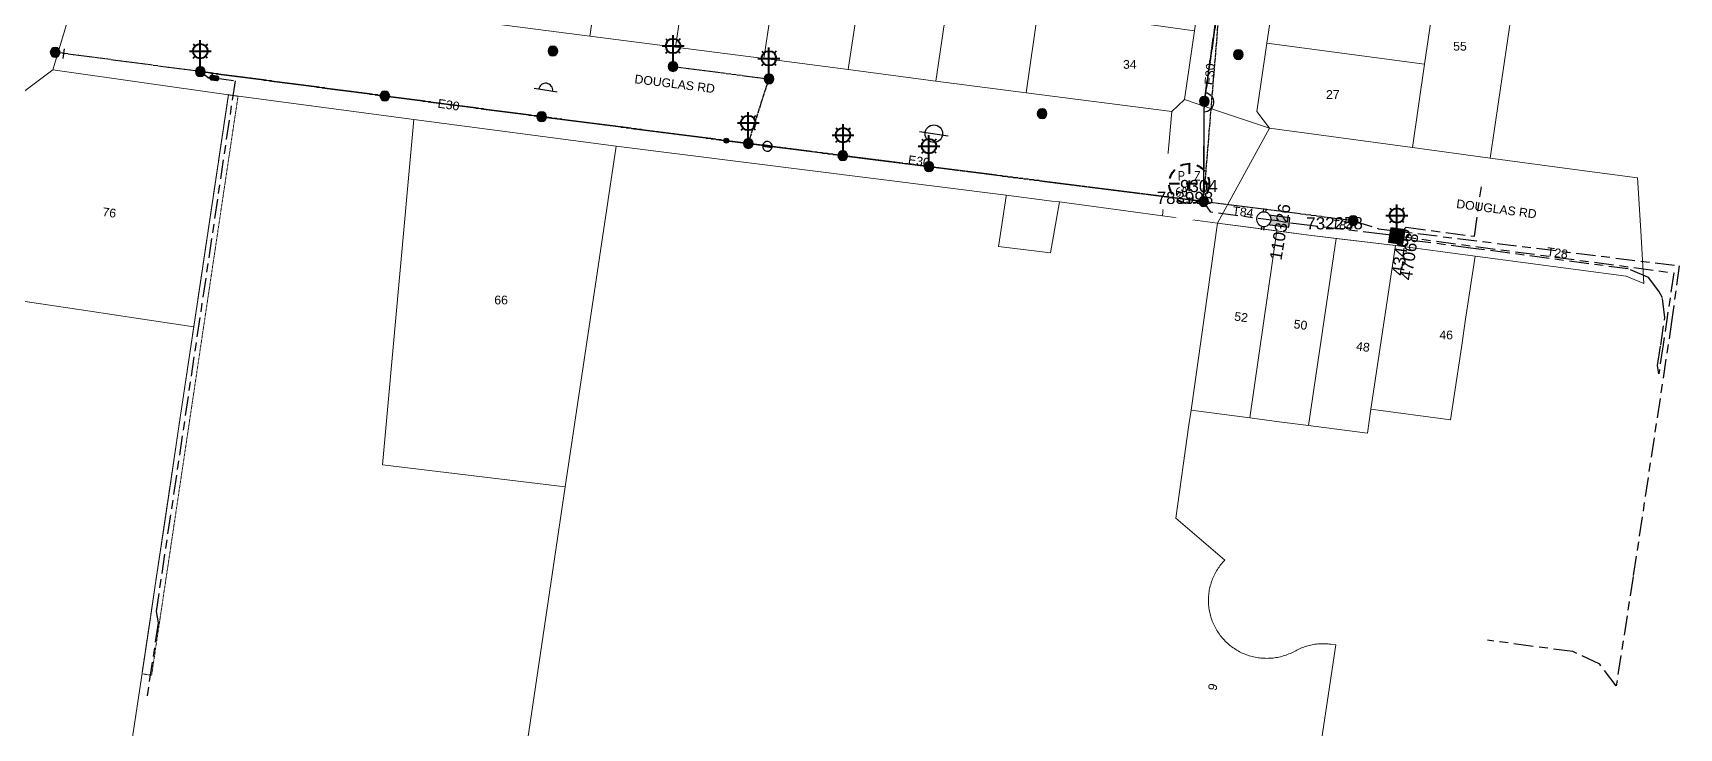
# Model space of a CAD drawing. Header units: metres. Extents: x 303873 to 304398, y 6259694 to 6260349.
# Drawn here: x 304058.6 to 304397.3, y 6259936.7 to 6260079.7 of the extents above; entities that cross this region are included whole.
import ezdxf
from ezdxf.enums import TextEntityAlignment as Align

# ---------------------------------------------------------------- set-up
doc = ezdxf.new("R2010")
doc.units = ezdxf.units.M
for name, pattern in [('Cable Exist OH', [1, 1, 0]), ('Cable Exist UG', [8.2, 4, -1.2, 1.8, -1.2]), ('Dash', [5, 3, -2]), ('HIDDEN', [0.375, 0.25, -0.125]), ('HIDDEN2', [0.1875, 0.125, -0.0625])]:
    doc.linetypes.add(name, pattern=pattern)
doc.layers.get('0').update_dxf_attribs({"color": 6})
for name, color, linetype, lineweight in [('Cadastre Land Parcels_SP_EXT', 9, 'Continuous', 5), ('Cadastre Other Property_SP_EXT', 9, 'HIDDEN', 5), ('Cadastre Roads_SP_EXT', 9, 'Continuous', 5)]:
    doc.layers.add(name, color=color, linetype=linetype, lineweight=lineweight)
for name, color, linetype in [('Equip_HV_EXT', 7, 'Continuous'), ('Equip_LV_EXT', 7, 'Continuous'), ('Equip_SL_EXT', 7, 'Continuous'), ('Equip_SP_HV_EXT', 7, 'Continuous'), ('Equip_SP_LV_EXT', 7, 'Continuous'), ('Equip_SP_SL_EXT', 7, 'Continuous'), ('Mains_HV_EXT', 7, 'Continuous'), ('Mains_LV_EXT', 7, 'Continuous'), ('Mains_SL_EXT', 7, 'Continuous'), ('SupportsOH_SP_TR_HV_LV_SL_EXT', 7, 'Continuous'), ('SupportsUG_SP_LV_EXT', 7, 'Continuous'), ('SupportsUG_SP_LV_SL_EXT', 7, 'Continuous')]:
    doc.layers.add(name, color=color, linetype=linetype)
doc.styles.add('COLUMN_LABEL', font='arial.ttf')
doc.styles.add('HVSW_LABEL', font='arial.ttf')
doc.styles.add('iecARIAL', font='arial.ttf', dxfattribs={"height": 2})
doc.styles.add('IESYMBOL1', font='isocp.shx')
doc.styles.add('POLE_LABEL', font='arial.ttf')
doc.styles.add('SLCP_LABEL', font='arial.ttf', dxfattribs={"height": 3.5})
doc.styles.get("Standard").update_dxf_attribs({"font": 'arial.ttf'})

# ---------------------------------------------------------------- blocks, each defined once
blk = doc.blocks.new('COLUMN_EXT')
blk.add_hatch(color=256).paths.add_polyline_path([(-1.49, 1.48), (-1.49, -1.49), (1.48, -1.49), (1.48, 1.48)])
blk.add_lwpolyline([(-1.49, -1.49), (1.48, -1.49), (1.48, 1.48), (-1.49, 1.48)], close=True)
for tag, height, style, flags, p in [('STRUCTURE_PLANT_NUMBER', 0.2, 'POLE_LABEL', 9, (1.81, 0.03)), ('ASSET_NUM', 2.5, 'COLUMN_LABEL', 8, (2, 2)), ('STREET_CODE', 0.2, 'COLUMN_LABEL', 9, (1.81, -0.2))]:
    blk.add_attdef(tag, text='', height=height, dxfattribs=dict(style=style, flags=flags)).set_placement(p, align=Align.MIDDLE_LEFT)
at = {"flags": 1}
blk.add_attdef('Z', (1.81, -2.35), '', height=0.2, dxfattribs=at)
at = {"flags": 9}
for tag, p in [('COLUMN_TYPE', (1.81, -0.4)), ('OWNED_BY', (1.81, -0.6)), ('STATE', (1.81, -0.8)), ('USAGE', (1.81, -1)), ('STREETNAME', (1.81, -1.6)), ('SUBURB', (1.81, -1.8)), ('LEGEND', (1.81, -1.2)), ('LOCATION', (1.81, -1.4)), ('NOTES', (1.81, -2))]:
    blk.add_attdef(tag, text='', height=0.2, dxfattribs=at).set_placement(p, align=Align.MIDDLE_LEFT)
blk = doc.blocks.new('PILLAR_EXT')
blk.add_hatch(color=256).paths.add_polyline_path([(-2.475, 0.99), (-2.475, -0.99), (2.475, -0.99), (2.475, 0.99)])
blk.add_lwpolyline([(-2.475, -0.99), (2.475, -0.99), (2.475, 0.99), (-2.475, 0.99)], close=True)
at = {"style": 'iecARIAL', "flags": 8}
blk.add_attdef('ASSET_NUM', (1.5, 3.5), '', height=2.5, dxfattribs=at)
for tag, p, flags in [('OWNED_BY', (0, -0.2), 9), ('STATE', (0, -0.4), 9), ('SUPPORT_TYPE', (0, -0.6), 9), ('STREETNAME', (0, -1.8), 9), ('SUBURB', (0, -2), 1), ('USAGE', (0, -0.8), 9), ('LEGEND', (0, -1), 9), ('LOCATION', (0, -1.2), 9), ('NOTES', (0, -1.4), 9), ('PARENT', (0, -1.6), 9)]:
    blk.add_attdef(tag, p, '', height=0.2, dxfattribs=dict(flags=flags))
blk = doc.blocks.new('LV_OH_LINKS_CLOSED_EXT')
for p, q in [((-0.17, 4.97), (-0.17, 3)), ((0.17, 4.97), (0.17, 3))]:
    blk.add_line(p, q)
blk.add_lwpolyline([(0, 2.99, 1), (0, 4.98, 1)], format="xyb", close=True)
at = {"flags": 9}
for tag, p in [('ACTUAL_STATUS', (0, 0)), ('CONSTRUCTED_VOLTAGE', (0, -0.2)), ('OPERATING_VOLTAGE', (0, -0.6)), ('ORIENTATION', (0, -0.8)), ('OWNED_BY', (0, -1)), ('STATE', (0, -1.2)), ('SWITCH_TYPE', (0, -1.4)), ('NO_PHASES', (0, -0.4)), ('USAGE', (0, -1.6)), ('NOTES', (0, -1.8))]:
    blk.add_attdef(tag, text='', height=0.2, dxfattribs=at).set_placement(p, align=Align.MIDDLE_LEFT)
at = {"flags": 1}
blk.add_attdef('Z', (0, 0), '', height=0.2, dxfattribs=at)
blk = doc.blocks.new('SL_LANTERN_EXT')
at = {"lineweight": 40}
for p, q in [((-2.25, 4.22), (2.25, 4.22)), ((-1.46, 5.68), (-1.06, 5.28)), ((0, 1.97), (0, 6.47)), ((1.46, 5.68), (1.06, 5.28)), ((-1.46, 2.76), (-1.06, 3.16)), ((0, 0), (0, 2.72)), ((1.46, 2.76), (1.06, 3.16))]:
    blk.add_line(p, q, dxfattribs=at)
blk.add_circle((0, 4.22), 1.5, dxfattribs=at)
at = {"style": 'iecARIAL', "flags": 8}
blk.add_attdef('ASSET_NUM', (1.5, 1.5), '', height=2.5, dxfattribs=at)
for tag, p, height, flags in [('OPERATING_VOLTAGE', (0.98, -1.65), 0.2, 9), ('ORIENTATION', (0.98, -1.85), 0.2, 9), ('OWNED_BY', (0.98, -2.05), 0.2, 9), ('STATE', (0.98, -2.25), 0.2, 9), ('CONSTRUCTED_VOLTAGE', (0.98, -0.65), 0.2, 9), ('CONTROL_TYPE', (0.98, -0.85), 0.2, 9), ('LANTERN_PURPOSE', (0.98, -1.05), 0.2, 9), ('LANTERN_TYPE', (0.98, -1.25), 0.2, 9), ('NO_PHASES', (0.98, -1.45), 0.2, 9), ('USAGE', (0.98, -2.45), 0.2, 9), ('CEXIST', (0.98, -2.65), 0.2, 9), ('CNEW', (0.98, -2.85), 0.2, 9), ('CNUMBER', (0.98, -3.05), 0.2, 9), ('CREMOVE', (0.98, -3.25), 0.2, 9), ('CREPLACE', (0.98, -3.45), 0.2, 9), ('LNUMBER', (2.18, -3.25), 2.5, 8), ('LKINGHEIGHT', (0.98, -3.65), 0.2, 9), ('LBRACKET', (0.98, -3.85), 0.2, 9), ('LBRACKETVOCAB', (0.98, -4.05), 0.2, 9), ('LCATEGORY', (0.98, -4.25), 0.2, 9), ('LCHARGE1', (0.98, -4.45), 0.2, 9), ('LCHARGE1PERCENT', (0.98, -4.65), 0.2, 9), ('LCHARGE2', (0.98, -4.85), 0.2, 9), ('LCHARGE2PERCENT', (0.98, -5.05), 0.2, 9), ('LCHARGE3', (0.98, -5.25), 0.2, 9), ('LCHARGE3PERCENT', (0.98, -5.45), 0.2, 9), ('LEXIST', (0.98, -5.65), 0.2, 9), ('LLAMP', (0.98, -5.85), 0.2, 9), ('LLAMPVOCAB', (0.98, -6.05), 0.2, 9), ('LMAST', (0.98, -6.25), 0.2, 9), ('LMASTVOCAB', (0.98, -6.45), 0.2, 9), ('LNEW', (0.98, -6.65), 0.2, 9), ('LANTNUMBER', (0.98, -6.85), 0.2, 9), ('STREETNAME', (0.98, -9.25), 0.2, 9), ('SUBURB', (0.98, -9.45), 0.2, 1), ('LOUTREACH', (0.98, -7.25), 0.2, 9), ('LOUTREACHVOCAB', (0.98, -7.45), 0.2, 9), ('LRATECODE', (0.98, -7.65), 0.2, 9), ('LREMOVE', (0.98, -7.85), 0.2, 9), ('LREPLACE', (0.98, -8.05), 0.2, 9), ('LTYPE', (0.98, -8.25), 0.2, 9), ('LTYPEVOCAB', (0.98, -8.45), 0.2, 9), ('LEGEND', (0.98, -8.65), 0.2, 9), ('LOCATION', (0.98, -8.85), 0.2, 9), ('NOTES', (0.98, -9.05), 0.2, 9)]:
    blk.add_attdef(tag, p, '', height=height, dxfattribs=dict(flags=flags))
blk = doc.blocks.new('POLE_EXT')
blk.add_hatch(color=256).paths.add_polyline_path([(-1, 0, 1), (1, 0, 1)])
blk.add_lwpolyline([(-1, 0, 1), (1, 0, 1)], format="xyb", close=True)
for tag, height, flags, p in [('pNumber', 2.5, 8, (-17.84, 2.07)), ('OWNED_BY', 0.2, 9, (1.35, -0.4)), ('SPECIAL_USE', 0.2, 9, (1.35, -0.8)), ('STATE', 0.2, 9, (1.35, -1)), ('cLV', 0.2, 9, (1.35, -1.4)), ('hDepth', 0.2, 9, (1.35, -1.6)), ('hDia', 0.2, 9, (1.35, -1.8)), ('cHV', 0.2, 9, (1.35, -2)), ('cLinedev', 0.2, 9, (1.35, -3.4)), ('PARENT', 0.2, 9, (1.35, -0.6)), ('USAGE', 0.2, 9, (1.35, -1.2)), ('LBRACKET', 0.2, 9, (1.35, -2.2)), ('LExisting', 0.2, 9, (1.35, -2.4)), ('LANTNUMBER', 0.2, 9, (1.35, -2.6)), ('LOther', 0.2, 9, (1.35, -2.8)), ('LRemove', 0.2, 9, (1.35, -3)), ('LEGEND', 0.2, 9, (1.35, -3.2)), ('pExisting', 0.2, 9, (1.35, -3.8)), ('pFooting', 0.2, 9, (1.35, -4.4)), ('pNew', 0.2, 9, (1.35, -4.6)), ('pRelocate', 0.2, 9, (1.35, -5)), ('pRemove', 0.2, 9, (1.35, -5.2)), ('pReplace', 0.2, 9, (1.35, -5.4)), ('pStay', 0.2, 9, (1.35, -5.6)), ('pType', 0.2, 9, (1.35, -5.8)), ('cspan', 0.2, 9, (1.35, -6)), ('STREETNAME', 0.2, 9, (1.35, -6.2)), ('SUBURB', 0.2, 9, (1.35, -6.4)), ('LOCATION', 0.2, 9, (1.35, -3.6)), ('PFNUMBER', 0.2, 9, (1.35, -4)), ('NEWPFNUMBER', 0.2, 9, (1.35, -4.2)), ('NOTES', 0.2, 9, (1.35, -6.6)), ('MAINTAINED_BY', 0.2, 9, (1.36, -6.81)), ('OPERATED_BY', 0.2, 9, (1.36, -7.01))]:
    blk.add_attdef(tag, text='', height=height, dxfattribs=dict(flags=flags)).set_placement(p, align=Align.MIDDLE_LEFT)
at = {"style": 'POLE_LABEL'}
for tag, height, flags, p in [('STRUCTURE_PLANT_NUMBER', 0.2, 9, (1.35, 0.03)), ('ASSET_NUM', 2.5, 8, (2, 2)), ('STREET_CODE', 0.2, 9, (1.35, -0.2))]:
    blk.add_attdef(tag, text='', height=height, dxfattribs=dict(at, flags=flags)).set_placement(p, align=Align.MIDDLE_LEFT)
at = {"flags": 1}
blk.add_attdef('Z', (1.35, -7.33), '', height=0.2, dxfattribs=at)
blk = doc.blocks.new('HV_STJ_EXT')
h = blk.add_hatch(color=256)
edge = h.paths.add_edge_path()
edge.add_ellipse((-0.59, 0.13), major_axis=(0.226, 0.226), ratio=1, start_angle=45, end_angle=135)
edge.add_line((-0.91, 0.13), (-0.91, -0.13))
edge.add_ellipse((-0.59, -0.13), major_axis=(0.226, 0.226), ratio=1, start_angle=135, end_angle=225)
edge.add_line((-0.59, -0.45), (0.59, -0.45))
edge.add_ellipse((0.59, -0.13), major_axis=(-0.226, 0.226), ratio=1, start_angle=135, end_angle=225)
edge.add_line((0.91, -0.13), (0.91, 0.13))
edge.add_ellipse((0.59, 0.13), major_axis=(-0.226, 0.226), ratio=1, start_angle=225, end_angle=315)
edge.add_line((0.59, 0.45), (-0.59, 0.45))
blk.add_lwpolyline([(-0.91, 0.13), (-0.91, -0.13, 0.414214), (-0.59, -0.45), (0.59, -0.45, 0.414214), (0.91, -0.13), (0.91, 0.13, 0.414214), (0.59, 0.45), (-0.59, 0.45, 0.414214)], format="xyb", close=True)
for tag, flags, p in [('ORIENTATION', 9, (1.5, 0)), ('Z', 1, (1.5, -0.8)), ('USAGE', 9, (1.5, -0.2)), ('LEGEND', 9, (1.5, -0.4)), ('NOTES', 9, (1.5, -0.6))]:
    blk.add_attdef(tag, text='', height=0.2, dxfattribs=dict(flags=flags)).set_placement(p, align=Align.MIDDLE_LEFT)
blk = doc.blocks.new('LV_UG_LINKS_OPEN_EXT')
for p, q in [((-0.25, 1.47), (-0.25, 2.22)), ((0.25, 1.47), (0.25, 2.22)), ((-0.25, -1.47), (-0.25, -2.22)), ((0.25, -1.47), (0.25, -2.22))]:
    blk.add_line(p, q)
at = {"flags": 9}
for tag, p in [('ACTUAL_STATUS', (0, 0)), ('CONSTRUCTED_VOLTAGE', (0, -0.2)), ('OPERATING_VOLTAGE', (0, -0.6)), ('ORIENTATION', (0, -0.8)), ('STATE', (0, -1)), ('SWITCH_TYPE', (0, -1.2)), ('NO_PHASES', (0, -0.4)), ('USAGE', (0, -1.4)), ('NOTES', (0, -1.6))]:
    blk.add_attdef(tag, text='', height=0.2, dxfattribs=at).set_placement(p, align=Align.MIDDLE_LEFT)
at = {"flags": 1}
blk.add_attdef('Z', (0, 0), '', height=0.2, dxfattribs=at)
blk.add_wipeout([(-0.25, 1.47), (-0.43, 1.43), (-0.61, 1.36), (-0.77, 1.28), (-0.93, 1.17), (-1.07, 1.05), (-1.19, 0.9), (-1.29, 0.75), (-1.38, 0.58), (-1.44, 0.4), (-1.48, 0.22), (-1.49, 0.03), (-1.49, -0.16), (-1.45, -0.34), (-1.4, -0.52), (-1.32, -0.69), (-1.23, -0.85), (-1.11, -1), (-0.98, -1.13), (-0.83, -1.24), (-0.66, -1.34), (-0.49, -1.41), (-0.31, -1.46), (-0.13, -1.49), (0.06, -1.49), (0.25, -1.47), (0.43, -1.43), (0.61, -1.36), (0.77, -1.28), (0.93, -1.17), (1.07, -1.05), (1.19, -0.9), (1.29, -0.75), (1.38, -0.58), (1.44, -0.4), (1.48, -0.22), (1.49, -0.03), (1.49, 0.16), (1.45, 0.34), (1.4, 0.52), (1.32, 0.69), (1.23, 0.85), (1.11, 1), (0.98, 1.13), (0.83, 1.24), (0.66, 1.34), (0.49, 1.41), (0.31, 1.46), (0.13, 1.49), (-0.06, 1.49)])
blk.add_lwpolyline([(0, -1.49, 1), (0, 1.49, 1)], format="xyb", close=True)
blk = doc.blocks.new('HV_USL_CLOSED_EXT')
blk.add_line((2.4, 5.5), (-2.4, 5.5))
blk.add_lwpolyline([(1.44, 5.5, 0.414214), (0, 6.94, 0.414214), (-1.44, 5.5)], format="xyb")
for tag, height, flags, p in [('STREET_CODE', 0.2, 9, (1.5, 0)), ('ASSET_NUM', 2.5, 8, (2, 2)), ('ACTUAL_STATUS', 0.2, 9, (1.5, -0.2)), ('CONSTRUCTED_VOLTAGE', 0.2, 9, (1.5, -0.4)), ('OPERATING_VOLTAGE', 0.2, 9, (1.5, -0.8)), ('ORIENTATION', 0.2, 9, (1.5, -1)), ('OWNED_BY', 0.2, 9, (1.5, -1.2)), ('OPERATED_BY', 0.2, 9, (1.5, -1.4)), ('STATE', 0.2, 9, (1.5, -1.8)), ('SWITCH_TYPE', 0.2, 9, (1.5, -2)), ('STREETNAME', 0.2, 9, (1.5, -2.8)), ('SUBURB', 0.2, 9, (1.5, -3)), ('NO_PHASES', 0.2, 9, (1.5, -0.6)), ('MAINTAINED_BY', 0.2, 9, (1.5, -1.6)), ('USAGE', 0.2, 9, (1.5, -2.2)), ('LEGEND', 0.2, 9, (1.5, -2.4)), ('LOCATION', 0.2, 9, (1.5, -2.6)), ('NOTES', 0.2, 9, (1.5, -3.2)), ('LABEL_ALIGNMENT', 0.2, 9, (1.5, -3.4)), ('Z', 0.2, 1, (1.5, -3.6))]:
    blk.add_attdef(tag, text='', height=height, dxfattribs=dict(flags=flags)).set_placement(p, align=Align.MIDDLE_LEFT)
blk = doc.blocks.new('HV_ABS_CLOSED_EXT')
blk.add_line((-3, 6.87), (3, 6.87))
blk.add_circle((0, 6.87), 1.8)
at = {"style": 'HVSW_LABEL'}
for tag, height, flags, p in [('ASSET_NUM', 3.5, 8, (2, 2)), ('STREET_CODE', 0.2, 9, (0, -0.2))]:
    blk.add_attdef(tag, text='', height=height, dxfattribs=dict(at, flags=flags)).set_placement(p, align=Align.MIDDLE_LEFT)
at = {"flags": 1}
blk.add_attdef('Z', (0, 0), '', height=0.2, dxfattribs=at)
at = {"flags": 9}
for tag, p in [('ACTUAL_STATUS', (0, -0.4)), ('CONSTRUCTED_VOLTAGE', (0, -0.6)), ('OPERATING_VOLTAGE', (0, -1)), ('ORIENTATION', (0, -1.2)), ('OWNED_BY', (0, -1.4)), ('STATE', (0, -1.6)), ('SWITCH_TYPE', (0, -1.8)), ('STREETNAME', (0, -2.6)), ('SUBURB', (0, -2.8)), ('NO_PHASES', (0, -0.8)), ('USAGE', (0, -2)), ('LEGEND', (0, -2.2)), ('LOCATION', (0, -2.4)), ('NOTES', (0, -3))]:
    blk.add_attdef(tag, text='', height=0.2, dxfattribs=at).set_placement(p, align=Align.MIDDLE_LEFT)
blk = doc.blocks.new('End Shackle_EXT')
blk.add_wipeout([(0, 0.25), (1.81, 0.25), (1.82, -0.25), (0, -0.25)])
blk.add_line((1.81, -1), (1.81, 1))
at = {"flags": 1}
blk.add_attdef('Z', (0, 0), '', height=0.2, dxfattribs=at)
at = {"flags": 9}
for tag, p in [('CONNECTOR_TYPE', (0, 0)), ('CONSTRUCTED_VOLTAGE', (0, -0.2)), ('OPERATING_VOLTAGE', (0, -0.6)), ('ORIENTATION', (0, -0.8)), ('OWNED_BY', (0, -1)), ('STATE', (0, -1.2)), ('NO_PHASES', (0, -0.4)), ('USAGE', (0, -1.4)), ('NOTES', (0, -1.6))]:
    blk.add_attdef(tag, text='', height=0.2, dxfattribs=at).set_placement(p, align=Align.MIDDLE_LEFT)
blk = doc.blocks.new('SLCP_ZELL_EXT')
blk.add_wipeout([(-0.24, 7.5), (-0.71, 7.47), (-1.17, 7.41), (-1.64, 7.32), (-2.09, 7.21), (-2.54, 7.06), (-2.98, 6.89), (-3.41, 6.69), (-3.82, 6.46), (-4.22, 6.21), (-4.6, 5.93), (-4.96, 5.63), (-5.31, 5.31), (-5.63, 4.96), (-5.93, 4.6), (-6.21, 4.22), (-6.46, 3.82), (-6.69, 3.41), (-6.89, 2.98), (-7.06, 2.54), (-7.21, 2.09), (-7.32, 1.64), (-7.41, 1.17), (-7.47, 0.71), (-7.5, 0.24), (-7.5, -0.24), (-7.47, -0.71), (-7.41, -1.17), (-7.32, -1.64), (-7.21, -2.09), (-7.06, -2.54), (-6.89, -2.98), (-6.69, -3.41), (-6.46, -3.82), (-6.21, -4.22), (-5.93, -4.6), (-5.63, -4.96), (-5.31, -5.31), (-4.96, -5.63), (-4.6, -5.93), (-4.22, -6.21), (-3.82, -6.46), (-3.41, -6.69), (-2.98, -6.89), (-2.54, -7.06), (-2.09, -7.21), (-1.64, -7.32), (-1.17, -7.41), (-0.71, -7.47), (-0.24, -7.5), (0.24, -7.5), (0.71, -7.47), (1.17, -7.41), (1.64, -7.32), (2.09, -7.21), (2.54, -7.06), (2.98, -6.89), (3.41, -6.69), (3.82, -6.46), (4.22, -6.21), (4.6, -5.93), (4.96, -5.63), (5.31, -5.31), (5.63, -4.96), (5.93, -4.6), (6.21, -4.22), (6.46, -3.82), (6.69, -3.41), (6.89, -2.98), (7.06, -2.54), (7.21, -2.09), (7.32, -1.64), (7.41, -1.17), (7.47, -0.71), (7.5, -0.24), (7.5, 0.24), (7.47, 0.71), (7.41, 1.17), (7.32, 1.64), (7.21, 2.09), (7.06, 2.54), (6.89, 2.98), (6.69, 3.41), (6.46, 3.82), (6.21, 4.22), (5.93, 4.6), (5.63, 4.96), (5.31, 5.31), (4.96, 5.63), (4.6, 5.93), (4.22, 6.21), (3.82, 6.46), (3.41, 6.69), (2.98, 6.89), (2.54, 7.06), (2.09, 7.21), (1.64, 7.32), (1.17, 7.41), (0.71, 7.47), (0.24, 7.5)])
at = {"linetype": 'Dash', "lineweight": 40, "ltscale": 0.7}
for p, q in [((0, 4.11), (0, -4.11)), ((-4.11, 0), (4.11, 0))]:
    blk.add_line(p, q, dxfattribs=at)
blk.add_circle((0, 0), 4.11, dxfattribs=at)
at = {"lineweight": 40, "style": 'IESYMBOL1'}
for s, p in [('P', (-1.6, 0)), ('Z', (1.7, 0)), ('60', (-1.61, -3.31))]:
    blk.add_text(s, height=2, dxfattribs=at).set_placement(p, align=Align.BOTTOM_CENTER)
at = {"flags": 1}
blk.add_attdef('Z', (0, 0), '', height=0.2, dxfattribs=at)
at = {"style": 'SLCP_LABEL'}
for tag, height, flags, p in [('ASSET_NUM', 2.5, 8, (2, 2)), ('STREET_CODE', 0.2, 9, (0, -0.2))]:
    blk.add_attdef(tag, text='', height=height, dxfattribs=dict(at, flags=flags)).set_placement(p, align=Align.MIDDLE_LEFT)
at = {"flags": 9}
for tag, p in [('CONSTRUCTED_VOLTAGE', (0, -0.4)), ('CONTROL_TYPE', (0, -0.6)), ('OPERATING_VOLTAGE', (0, -1)), ('ORIENTATION', (0, -1.2)), ('OWNED_BY', (0, -1.4)), ('STATE', (0, -2)), ('NO_PHASES', (0, -0.8)), ('USAGE', (0, -1.6)), ('LOCATION', (0, -1.8)), ('NOTES', (0, -2.2))]:
    blk.add_attdef(tag, text='', height=0.2, dxfattribs=at).set_placement(p, align=Align.MIDDLE_LEFT)
blk = doc.blocks.new('CONNECTOR_NODE_EXT')
h = blk.add_hatch(color=256)
edge = h.paths.add_edge_path()
edge.add_arc((0, 0), 0.5, 0, 360)
blk.add_circle((0, 0), 0.5)
at = {"flags": 1}
blk.add_attdef('Z', (0, 0), '', height=0.2, dxfattribs=at)
at = {"flags": 9}
for tag, p in [('CONNECTOR_TYPE', (0, 0)), ('CONSTRUCTED_VOLTAGE', (0, -0.2)), ('OPERATING_VOLTAGE', (0, -0.6)), ('ORIENTATION', (0, -0.8)), ('SUBTYPE', (0, -1)), ('NO_PHASES', (0, -0.4)), ('USAGE', (0, -1.2)), ('NOTES', (0, -1.4))]:
    blk.add_attdef(tag, text='', height=0.2, dxfattribs=at).set_placement(p, align=Align.MIDDLE_LEFT)

msp = doc.modelspace()

# ---------------------------------------------------------------- linework, layer by layer
at = {"layer": 'Cadastre Land Parcels_SP_EXT', "linetype": 'Continuous'}
for points in [[(304172.34, 6260113.79), (304160.51, 6260115.34), (304155.65, 6260081.27), (304173.19, 6260079.02), (304178.34, 6260113), (304172.34, 6260113.79)], [(304190.84, 6260076.75), (304195.8, 6260110.73), (304188.99, 6260111.6), (304178.34, 6260113), (304173.19, 6260079.02), (304190.84, 6260076.75)], [(304208.99, 6260074.41), (304214.15, 6260108.4), (304205.42, 6260109.49), (304195.8, 6260110.73), (304190.84, 6260076.75), (304208.99, 6260074.41)], [(304226.33, 6260072.16), (304231.52, 6260106.04), (304221.79, 6260107.35), (304214.15, 6260108.4), (304208.99, 6260074.41), (304226.33, 6260072.16)], [(304237.4, 6260105.22), (304231.52, 6260106.04), (304226.33, 6260072.16), (304244.39, 6260069.81), (304249.38, 6260103.68), (304237.4, 6260105.22)], [(304262.95, 6260067.37), (304265.44, 6260084.57), (304267.8, 6260101.31), (304254.14, 6260103.06), (304249.38, 6260103.68), (304244.39, 6260069.81), (304262.95, 6260067.37)], [(304347.49, 6260090.42), (304315.12, 6260094.91), (304312.52, 6260077.59), (304344.94, 6260073.27), (304347.49, 6260090.42)], [(304363.8, 6260090.2), (304347.85, 6260092.36), (304347.49, 6260090.42), (304344.94, 6260073.27), (304342.45, 6260056.12), (304358.44, 6260053.96), (304363.8, 6260090.2)], [(304292.92, 6260063.54), (304295.58, 6260065.99), (304297.61, 6260080.14), (304265.44, 6260084.57), (304262.95, 6260067.37), (304292.92, 6260063.54)], [(304344.94, 6260073.27), (304312.52, 6260077.59), (304310.42, 6260063.55), (304313.04, 6260060.09), (304342.45, 6260056.12), (304344.94, 6260073.27)], [(304098.84, 6260066.99), (304062.72, 6260072.11), (304055.88, 6260066.97), (304050.04, 6260025.49), (304069.93, 6260022.52), (304080.76, 6260020.91), (304091.72, 6260019.27), (304098.84, 6260066.99)], [(304178.6, 6260056.39), (304136.96, 6260061.92), (304130.55, 6259990.84), (304168.11, 6259986.33), (304178.6, 6260056.39)], [(304269.85, 6260044.94), (304268.24, 6260045.12), (304258.85, 6260046.31), (304258.83, 6260046.13), (304257.48, 6260037.05), (304257.29, 6260035.75), (304267.98, 6260034.46), (304269.85, 6260044.94)], [(304314.55, 6260038.99), (304302.35, 6260040.59), (304296.94, 6260002.1), (304309.01, 6260000.54), (304314.55, 6260038.99)], [(304326.76, 6260037.44), (304321.11, 6260038.12), (304314.55, 6260038.99), (304309.01, 6260000.54), (304315.05, 6259999.75), (304321.09, 6259998.97), (304326.76, 6260037.44)], [(304333.9, 6260002.32), (304338.98, 6260035.96), (304326.76, 6260037.44), (304321.09, 6259998.97), (304333.17, 6259997.4), (304333.9, 6260002.32)], [(304351.56, 6260008.7), (304352.51, 6260014.98), (304353.39, 6260020.84), (304355.34, 6260033.82), (304338.98, 6260035.96), (304333.9, 6260002.32), (304350.27, 6260000.16), (304351.56, 6260008.7)]]:
    msp.add_lwpolyline(points, close=True, dxfattribs=at)
for points in [[(304127.71, 6259714.16), (304168.11, 6259986.33), (304130.55, 6259990.84), (304136.96, 6260061.92), (304136.96, 6260061.92), (304098.84, 6260066.99), (304091.72, 6260019.27), (304088.73, 6259999.21), (304086.97, 6259987.45), (304085.54, 6259977.81), (304084.06, 6259967.92), (304082.59, 6259958.03), (304081.09, 6259948.01), (304078.79, 6259932.58)], [(304322.22, 6259924.22), (304326.66, 6259953.86), (304325.68, 6259953.99), (304325.39, 6259954.02), (304325.09, 6259954.05), (304324.79, 6259954.07), (304324.49, 6259954.08), (304324.19, 6259954.09), (304323.89, 6259954.08), (304323.59, 6259954.08), (304323.29, 6259954.06), (304322.99, 6259954.03), (304322.69, 6259954), (304322.39, 6259953.96), (304322.1, 6259953.91), (304321.8, 6259953.86), (304321.51, 6259953.8), (304321.22, 6259953.73), (304320.93, 6259953.65), (304320.64, 6259953.57), (304320.35, 6259953.48), (304320.07, 6259953.38), (304319.79, 6259953.28), (304319.51, 6259953.17), (304319.24, 6259953.05), (304318.96, 6259952.92), (304318.69, 6259952.79), (304318.43, 6259952.65), (304318.16, 6259952.5), (304317.88, 6259952.36), (304317.61, 6259952.23), (304317.33, 6259952.1), (304317.04, 6259951.98), (304316.75, 6259951.86), (304316.46, 6259951.76), (304316.17, 6259951.66), (304315.88, 6259951.57), (304315.58, 6259951.48), (304315.28, 6259951.41), (304314.98, 6259951.34), (304314.68, 6259951.28), (304314.37, 6259951.23), (304314.07, 6259951.18), (304313.76, 6259951.14), (304313.45, 6259951.12), (304313.14, 6259951.09), (304312.84, 6259951.08), (304312.53, 6259951.07), (304312.22, 6259951.08), (304311.91, 6259951.09), (304311.6, 6259951.1), (304311.29, 6259951.13), (304310.99, 6259951.16), (304310.68, 6259951.21), (304310.38, 6259951.26), (304310.07, 6259951.31), (304309.77, 6259951.38), (304309.47, 6259951.45), (304309.17, 6259951.53), (304308.88, 6259951.62), (304308.58, 6259951.71), (304308.29, 6259951.82), (304308, 6259951.93), (304307.72, 6259952.05), (304307.44, 6259952.17), (304307.16, 6259952.3), (304306.88, 6259952.44), (304306.61, 6259952.59), (304306.34, 6259952.74), (304306.08, 6259952.9), (304305.82, 6259953.07), (304305.57, 6259953.24), (304305.32, 6259953.42), (304305.07, 6259953.61), (304304.83, 6259953.8), (304304.6, 6259954), (304304.37, 6259954.2), (304304.14, 6259954.41), (304303.92, 6259954.63), (304303.71, 6259954.85), (304303.5, 6259955.08), (304303.3, 6259955.31), (304303.1, 6259955.55), (304302.91, 6259955.79), (304302.73, 6259956.04), (304302.55, 6259956.29), (304302.38, 6259956.55), (304302.22, 6259956.81), (304302.06, 6259957.07), (304301.91, 6259957.34), (304301.77, 6259957.61), (304301.63, 6259957.89), (304301.5, 6259958.17), (304301.38, 6259958.45), (304301.27, 6259958.73), (304301.16, 6259959.02), (304301.06, 6259959.31), (304300.97, 6259959.61), (304300.89, 6259959.9), (304300.81, 6259960.2), (304300.74, 6259960.5), (304300.68, 6259960.8), (304300.63, 6259961.1), (304300.59, 6259961.4), (304300.55, 6259961.71), (304300.52, 6259962.01), (304300.5, 6259962.32), (304300.49, 6259962.63), (304300.48, 6259962.94), (304300.48, 6259963.24), (304300.49, 6259963.55), (304300.51, 6259963.86), (304300.54, 6259964.16), (304300.57, 6259964.47), (304300.61, 6259964.77), (304300.66, 6259965.08), (304300.72, 6259965.38), (304300.79, 6259965.68), (304300.86, 6259965.98), (304300.94, 6259966.27), (304301.03, 6259966.57), (304301.13, 6259966.86), (304301.23, 6259967.15), (304301.34, 6259967.43), (304301.46, 6259967.72), (304301.59, 6259968), (304301.72, 6259968.28), (304301.86, 6259968.55), (304302.01, 6259968.82), (304302.16, 6259969.09), (304302.32, 6259969.35), (304302.49, 6259969.61), (304302.67, 6259969.86), (304302.85, 6259970.11), (304303.03, 6259970.36), (304303.23, 6259970.6), (304303.43, 6259970.83), (304303.64, 6259971.07), (304303.85, 6259971.29), (304293.74, 6259979.92), (304296.47, 6259999.13), (304296.94, 6260002.1), (304302.35, 6260040.59), (304291.05, 6260042.1), (304269.85, 6260044.94), (304267.98, 6260034.46), (304257.29, 6260035.75), (304257.29, 6260035.75), (304257.48, 6260037.05), (304258.83, 6260046.13), (304258.85, 6260046.31), (304178.6, 6260056.39), (304168.11, 6259986.33), (304127.71, 6259714.16)]]:
    msp.add_lwpolyline(points, dxfattribs=at)
at = {"layer": 'Cadastre Other Property_SP_EXT', "linetype": 'HIDDEN2'}
msp.add_lwpolyline([(304098.83, 6260066.96), (304081.05, 6259947.89), (304083.04, 6259947.63), (304100.82, 6260066.69), (304098.83, 6260066.96)], close=True, dxfattribs=at)
at = {"layer": 'Cadastre Roads_SP_EXT', "linetype": 'Continuous'}
for points in [[(304317.69, 6260112.01), (304320.24, 6260129.06), (304313.64, 6260128.11), (304304.4, 6260126.78), (304302.54, 6260113.83), (304300.08, 6260097.18), (304297.61, 6260080.14), (304295.58, 6260065.99), (304302.97, 6260063.5), (304313.04, 6260060.09), (304310.42, 6260063.55), (304312.52, 6260077.59), (304315.12, 6260094.91), (304317.69, 6260112.01)], [(304291.99, 6260052.79), (304292.92, 6260063.54), (304262.95, 6260067.37), (304244.39, 6260069.81), (304226.33, 6260072.16), (304208.99, 6260074.41), (304190.84, 6260076.75), (304173.19, 6260079.02), (304155.65, 6260081.27), (304137.88, 6260083.55), (304119.95, 6260085.88), (304102.89, 6260088.07), (304085.55, 6260090.33), (304068.9, 6260092.5), (304065.75, 6260082.1), (304062.72, 6260072.11), (304098.84, 6260066.99), (304136.96, 6260061.92), (304178.6, 6260056.39), (304258.85, 6260046.31), (304268.24, 6260045.12), (304269.85, 6260044.94), (304291.05, 6260042.1), (304291.99, 6260052.79)], [(304342.45, 6260056.12), (304313.04, 6260060.09), (304307.97, 6260050.84), (304302.35, 6260040.59), (304321.11, 6260038.12), (304338.98, 6260035.96), (304355.34, 6260033.82), (304386.45, 6260029.7), (304390.07, 6260028.19), (304389.41, 6260039.03), (304388.74, 6260049.87), (304373.73, 6260051.9), (304358.44, 6260053.96), (304342.45, 6260056.12)]]:
    msp.add_lwpolyline(points, close=True, dxfattribs=at)
at = {"layer": 'Mains_HV_EXT', "linetype": 'Cable Exist UG'}
for points in [[(304095.93, 6260070.44), (304100.2, 6260069.84), (304083.97, 6259960.71), (304084.38, 6259958.37), (304082.1, 6259943.28)], [(304093.06, 6260071.74), (304094.61, 6260070.62), (304095.93, 6260070.44)], [(304330.25, 6260041.07), (304335.44, 6260039.44), (304397.31, 6260031.79), (304395.84, 6260020.73), (304387.85, 6259967.89), (304384.38, 6259945.4), (304380.97, 6259949.89), (304375.43, 6259952.45), (304357.91, 6259954.81)]]:
    msp.add_lwpolyline(points, dxfattribs=at)
at = {"layer": 'Mains_HV_EXT', "linetype": 'Cable Exist OH'}
for points in [[(304093.06, 6260071.74), (304163.29, 6260062.47)], [(304163.29, 6260062.47), (304205.8, 6260056.96)], [(304205.8, 6260056.96), (304240.66, 6260052.49)]]:
    msp.add_lwpolyline(points, dxfattribs=at)
at = {"layer": 'Mains_HV_EXT', "linetype": 'Continuous'}
msp.add_lwpolyline([(304095.43, 6260071.43, -0.762589), (304094.58, 6260070.46)], format="xyb", dxfattribs=at)
at = {"layer": 'Mains_LV_EXT', "linetype": 'Cable Exist OH'}
for points in [[(304304.09, 6260096.71), (304299.64, 6260065.64)], [(304163.29, 6260062.47), (304093.06, 6260071.74)], [(304201.29, 6260057.54), (304163.29, 6260062.47)], [(304205.8, 6260056.96), (304201.29, 6260057.54)], [(304242.98, 6260052.19), (304205.8, 6260056.96)]]:
    msp.add_lwpolyline(points, dxfattribs=at)
at = {"layer": 'Mains_LV_EXT', "linetype": 'Continuous'}
for points in [[(304299.83, 6260067.46, -0.907396), (304299.53, 6260063.39)], [(304300.64, 6260043.34, -0.669268), (304297.59, 6260045.26)]]:
    msp.add_lwpolyline(points, format="xyb", dxfattribs=at)
at = {"layer": 'Mains_LV_EXT', "linetype": 'Cable Exist UG'}
for points in [[(304339.24, 6260037.95), (304341.18, 6260039.74), (304341.18, 6260039.74), (304355.21, 6260037.87), (304356.63, 6260048.04)], [(304339.24, 6260037.95), (304396.21, 6260030.35), (304394.03, 6260015.6), (304393.14, 6260009.6)]]:
    msp.add_lwpolyline(points, dxfattribs=at)
at = {"layer": 'Mains_SL_EXT', "linetype": 'Cable Exist OH'}
for points in [[(304190.33, 6260072.79), (304210.05, 6260070.25)], [(304205.8, 6260056.96), (304210.05, 6260070.25)], [(304225.37, 6260054.45), (304205.8, 6260056.96)], [(304242.98, 6260052.19), (304225.37, 6260054.45)]]:
    msp.add_lwpolyline(points, dxfattribs=at)
at = {"layer": 'Mains_SL_EXT', "linetype": 'Cable Exist UG'}
msp.add_lwpolyline([(304393.14, 6260009.6), (304392.9, 6260011.33), (304392.9, 6260011.33), (304393.53, 6260015.48), (304394.39, 6260021.14), (304393.91, 6260025.24), (304393.17, 6260026.56), (304393.17, 6260026.56), (304391.02, 6260029.42), (304386.84, 6260031.16), (304355.53, 6260035.31), (304354.39, 6260035.46), (304354.39, 6260035.46), (304340.53, 6260037.27), (304339.24, 6260037.95)], dxfattribs=at)

# ---------------------------------------------------------------- block references
at = {"layer": 'Equip_HV_EXT', "rotation": 352.2607555360813}
msp.add_blockref('HV_STJ_EXT', (304095.93, 6260070.44), dxfattribs=at)
at = {"layer": 'Equip_LV_EXT'}
msp.add_blockref('CONNECTOR_NODE_EXT', (304201.29, 6260057.54), dxfattribs=at)
at = {"layer": 'Equip_SP_HV_EXT'}
for name, p, rotation in [('HV_USL_CLOSED_EXT', (304163.29, 6260062.47), 351.3505199898871), ('HV_ABS_CLOSED_EXT', (304242.98, 6260052.19), 351.5956183417455)]:
    msp.add_blockref(name, p, dxfattribs=dict(at, rotation=rotation))
at = {"layer": 'Equip_SP_LV_EXT', "rotation": 261.5593936949507}
msp.add_blockref('LV_OH_LINKS_CLOSED_EXT', (304205.8, 6260056.96), dxfattribs=at)
at = {"layer": 'Equip_SP_SL_EXT'}
for p in [(304190.33, 6260072.79), (304093.06, 6260071.73), (304210.05, 6260070.25), (304210.05, 6260070.25), (304205.8, 6260056.96), (304225.29, 6260054.46), (304225.29, 6260054.46), (304242.98, 6260052.19)]:
    msp.add_blockref('SL_LANTERN_EXT', p, dxfattribs=at)
ref = msp.add_blockref('SL_LANTERN_EXT', (304299.47, 6260045.02), dxfattribs=at)
ref.add_attrib('ASSET_NUM', '43220', dxfattribs={"layer": '0', "height": 2.5, "rotation": 0.028, "style": 'iecARIAL'}).set_placement((304300.97, 6260046.52), align=Align.MIDDLE_RIGHT)
ref = msp.add_blockref('SL_LANTERN_EXT', (304339.24, 6260037.95), dxfattribs=at)
ref.add_attrib('ASSET_NUM', '43465', dxfattribs={"layer": '0', "height": 2.5, "rotation": 81.7808, "style": 'iecARIAL'}).set_placement((304340.74, 6260039.45), align=Align.MIDDLE_RIGHT)
at = {"layer": 'SupportsOH_SP_TR_HV_LV_SL_EXT'}
for p in [(304165.6, 6260075.96), (304306.61, 6260075.25), (304093.06, 6260071.74), (304190.33, 6260072.79), (304210.05, 6260070.25), (304131.02, 6260066.74), (304299.64, 6260065.64), (304163.29, 6260062.47), (304266.26, 6260063.1), (304205.8, 6260056.96), (304225.25, 6260054.46), (304242.98, 6260052.19)]:
    msp.add_blockref('POLE_EXT', p, dxfattribs=at)
ref = msp.add_blockref('POLE_EXT', (304330.25, 6260041.07), dxfattribs=at)
ref.add_attrib('ASSET_NUM', '732258', dxfattribs={"layer": '0', "height": 2.5, "rotation": 0.1848, "style": 'POLE_LABEL'}).set_placement((304332.25, 6260041.82), align=Align.TOP_RIGHT)
at = {"layer": 'SupportsUG_SP_LV_EXT'}
ref = msp.add_blockref('PILLAR_EXT', (304314.67, 6260041.02), dxfattribs=dict(at, rotation=173.0583685954001))
ref.add_attrib('ASSET_NUM', '110326', dxfattribs={"layer": '0', "height": 2.5, "rotation": 80.5357, "style": 'iecARIAL'}).set_placement((304316.17, 6260044.52), align=Align.MIDDLE_RIGHT)
at = {"layer": 'SupportsUG_SP_LV_SL_EXT'}
ref = msp.add_blockref('COLUMN_EXT', (304339.24, 6260037.95), dxfattribs=dict(at, rotation=351.4365546048383))
ref.add_attrib('ASSET_NUM', '47068', dxfattribs={"layer": '0', "height": 2.5, "rotation": 81.4728, "style": 'COLUMN_LABEL'}).set_placement((304341.24, 6260038.7), align=Align.TOP_RIGHT)

# ---------------------------------------------------------------- texts
at = {"layer": 'Cadastre Land Parcels_SP_EXT'}
for s, p in [('55', (304350.83, 6260076.06)), ('34', (304282.9, 6260072.32)), ('27', (304324.67, 6260066.13)), ('66', (304153.55, 6260023.87)), ('46', (304347.99, 6260016.68))]:
    msp.add_text(s, height=1.8, dxfattribs=at).set_placement(p)
for s, rotation, p in [('76', 352.48, (304072.84, 6260042.04)), ('52', 352.7432, (304305.71, 6260020.55)), ('50', 352.7379, (304317.93, 6260018.97)), ('48', 353.2313, (304330.78, 6260014.42)), ('9', 76.4428, (304302.07, 6259944.29))]:
    msp.add_text(s, height=1.8, rotation=rotation, dxfattribs=at).set_placement(p)
at = {"layer": 'Cadastre Roads_SP_EXT'}
for rotation, p in [(352.8979, (304182.32, 6260069.37)), (352.4784, (304351.39, 6260043.71))]:
    msp.add_text('DOUGLAS RD', height=1.8, rotation=rotation, dxfattribs=at).set_placement(p)
at = {"layer": 'Mains_LV_EXT'}
for s, rotation, p in [('E30', 85.2906, (304301.44, 6260068.9)), ('E30', 351.3505, (304141.81, 6260064.36)), ('E30', 351.6261, (304238.58, 6260052.77)), ('T84', 353.0843, (304325.78, 6260039.57)), ('T28', 352.409, (304370.01, 6260033.85))]:
    msp.add_text(s, height=1.8, rotation=rotation, dxfattribs=at).set_placement(p)

# ---------------------------------------------------------------- next in the draw order: block references
at = {"layer": 'Equip_LV_EXT', "rotation": 352.6420383857617}
msp.add_blockref('LV_UG_LINKS_OPEN_EXT', (304311.87, 6260041.38), dxfattribs=at)
at = {"layer": 'Equip_SL_EXT'}
ref = msp.add_blockref('SLCP_ZELL_EXT', (304296.51, 6260048.71), dxfattribs=at)
ref.add_attrib('ASSET_NUM', '9304', dxfattribs={"layer": '0', "height": 2.5, "style": 'SLCP_LABEL'}).set_placement((304298.51, 6260049.46), align=Align.TOP_CENTER)
at = {"layer": 'Mains_LV_EXT', "rotation": 351.3439173333907}
msp.add_blockref('End Shackle_EXT', (304063.2, 6260075.71), dxfattribs=at)

# ---------------------------------------------------------------- next in the draw order: linework, layer by layer
at = {"layer": 'Mains_HV_EXT', "linetype": 'Cable Exist OH'}
for points in [[(304299.47, 6260045.02), (304299.64, 6260065.64), (304304.06, 6260096.77), (304309.43, 6260133.99), (304316.13, 6260177.59)], [(304240.66, 6260052.49), (304299.47, 6260045.02)], [(304330.25, 6260041.07), (304299.47, 6260045.02)]]:
    msp.add_lwpolyline(points, dxfattribs=at)
at = {"layer": 'Mains_LV_EXT', "linetype": 'Cable Exist OH'}
for points in [[(304093.06, 6260071.74), (304063.2, 6260075.71)], [(304299.54, 6260065.42), (304299.47, 6260045.02)], [(304299.47, 6260045.02), (304242.98, 6260052.19)]]:
    msp.add_lwpolyline(points, dxfattribs=at)
at = {"layer": 'Mains_LV_EXT', "linetype": 'Cable Exist UG'}
for points in [[(304314.67, 6260041.02), (304301, 6260042.83), (304301, 6260042.83), (304299.47, 6260045.02)], [(304339.24, 6260037.95), (304336.31, 6260038.29), (304336.31, 6260038.29), (304321.36, 6260040.11), (304316.4, 6260040.72), (304314.67, 6260041.02)]]:
    msp.add_lwpolyline(points, dxfattribs=at)
at = {"layer": 'Mains_SL_EXT', "linetype": 'Cable Exist OH'}
for points in [[(304299.47, 6260045.02), (304303.3, 6260091.5), (304309.43, 6260133.99)], [(304299.47, 6260045.02), (304242.98, 6260052.19)]]:
    msp.add_lwpolyline(points, dxfattribs=at)

# ---------------------------------------------------------------- next in the draw order: block references
at = {"layer": 'SupportsOH_SP_TR_HV_LV_SL_EXT'}
msp.add_blockref('POLE_EXT', (304063.2, 6260075.71), dxfattribs=at)
ref = msp.add_blockref('POLE_EXT', (304299.47, 6260045.02), dxfattribs=at)
ref.add_attrib('ASSET_NUM', '783998', dxfattribs={"layer": '0', "height": 2.5, "style": 'POLE_LABEL'}).set_placement((304301.47, 6260045.77), align=Align.MIDDLE_RIGHT)

# ---------------------------------------------------------------- next in the draw order: texts
at = {"layer": 'Mains_LV_EXT'}
msp.add_text('T84', height=1.8, rotation=352.642, dxfattribs=at).set_placement((304305.32, 6260042.27))

doc.saveas('drawing.dxf')
